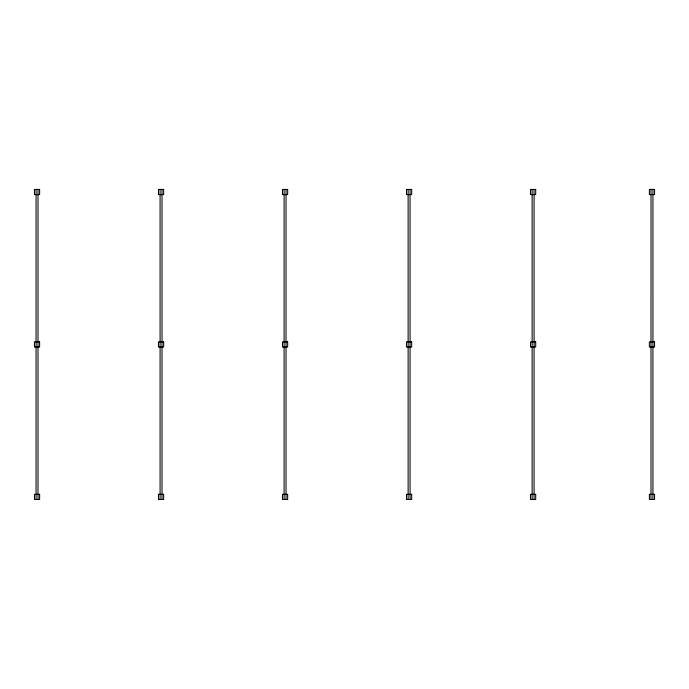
<?xml version="1.0" encoding="UTF-8"?>
<svg xmlns="http://www.w3.org/2000/svg" width="689" height="689" viewBox="0 0 689 689"><rect width="100%" height="100%" fill="white"/><g stroke="black" fill="none" stroke-linecap="round" stroke-linejoin="round"><path stroke-width="1.03" d="M652.939 189.432L652.931 499.482M651.002 189.432L650.993 499.482M534.087 189.432L534.087 499.482M532.149 189.432L532.149 499.482M410.067 189.432L410.067 499.482M408.129 189.432L408.129 499.482M286.038 189.432L286.038 499.482M284.101 189.432L284.101 499.482M162.027 189.432L162.027 499.568M160.089 189.432L160.089 499.568M38.007 189.432L38.007 499.482M36.069 189.432L36.069 499.482M39.617 189.432L34.45 189.432L34.45 194.599L39.617 194.599L39.617 189.432M163.637 189.432L158.47 189.432L158.47 194.599L163.637 194.599L163.637 189.432M287.657 189.432L282.49 189.432L282.49 194.599L287.657 194.599L287.657 189.432M411.678 189.432L406.51 189.432L406.51 194.599L411.678 194.599L411.678 189.432M535.697 189.432L530.53 189.432L530.53 194.599L535.697 194.599L535.697 189.432M654.55 189.432L649.382 189.432L649.382 194.599L654.55 194.599L654.55 189.432M39.617 341.873L34.45 341.873L34.45 347.041L39.617 347.041L39.617 341.873M163.637 341.873L158.47 341.873L158.47 347.041L163.637 347.041L163.637 341.873M287.657 341.873L282.49 341.873L282.49 347.041L287.657 347.041L287.657 341.873M411.678 341.873L406.51 341.873L406.51 347.041L411.678 347.041L411.678 341.873M535.697 341.873L530.53 341.873L530.53 347.041L535.697 347.041L535.697 341.873M654.55 341.873L649.382 341.873L649.382 347.041L654.55 347.041L654.55 341.873M39.617 494.314L34.45 494.314L34.45 499.482L39.617 499.482L39.617 494.314M163.637 494.314L158.47 494.314L158.47 499.482L163.637 499.482L163.637 494.314M287.657 494.314L282.49 494.314L282.49 499.482L287.657 499.482L287.657 494.314M411.678 494.314L406.51 494.314L406.51 499.482L411.678 499.482L411.678 494.314M535.697 494.314L530.53 494.314L530.53 499.482L535.697 499.482L535.697 494.314M654.55 494.314L649.382 494.314L649.382 499.482L654.55 499.482L654.55 494.314"/></g></svg>
